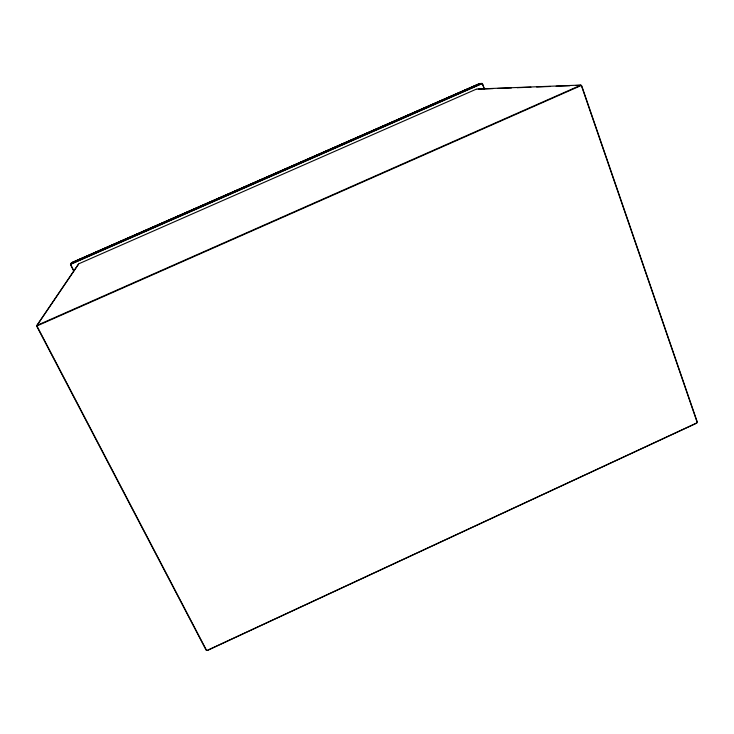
<?xml version="1.0" encoding="UTF-8"?>
<svg xmlns="http://www.w3.org/2000/svg" width="734" height="734" viewBox="0 0 734 734"><rect width="100%" height="100%" fill="white"/><g stroke="black" fill="none" stroke-linecap="round" stroke-linejoin="round"><path stroke-width="1.1" d="M36.893 325.355L78.593 263.928M36.7 325.905L78.446 264.332M70.519 264.148L71.308 263.066M70.446 264.368L71.226 263.286M207.181 650.388L696.823 422.912M207.337 650.507L696.759 423.123M37.351 325.235L580.539 85.291M37.489 325.703L580.823 85.676M479.797 83.548L71.427 262.845M71.519 262.735L479.678 83.529M71.547 262.937L479.99 83.603M71.638 263.066L480.008 83.759M70.712 264.084L481.99 83.492M70.767 264.268L482.091 83.639M79.024 263.689L476.201 89.209M480.256 83.511L482.128 83.401M480.458 83.603L482.339 83.492M476.678 89.043L580.833 85.08M478.21 89.172L493.101 88.612M497.689 88.438L511.442 87.924M517.167 87.713L530.921 87.19M536.646 86.979L550.399 86.465M556.133 86.245L569.878 85.731M575.612 85.52L581.337 85.3M37.214 326.456L206.483 650.196M36.884 326.538L206.126 650.159M70.657 264.561L73.758 270.699M70.519 264.607L73.62 270.745M482.477 83.704L484.458 89.071M482.376 83.768L484.357 89.135M581.732 85.823L697.282 421.995M581.511 85.988L697.126 422.261"/></g></svg>
